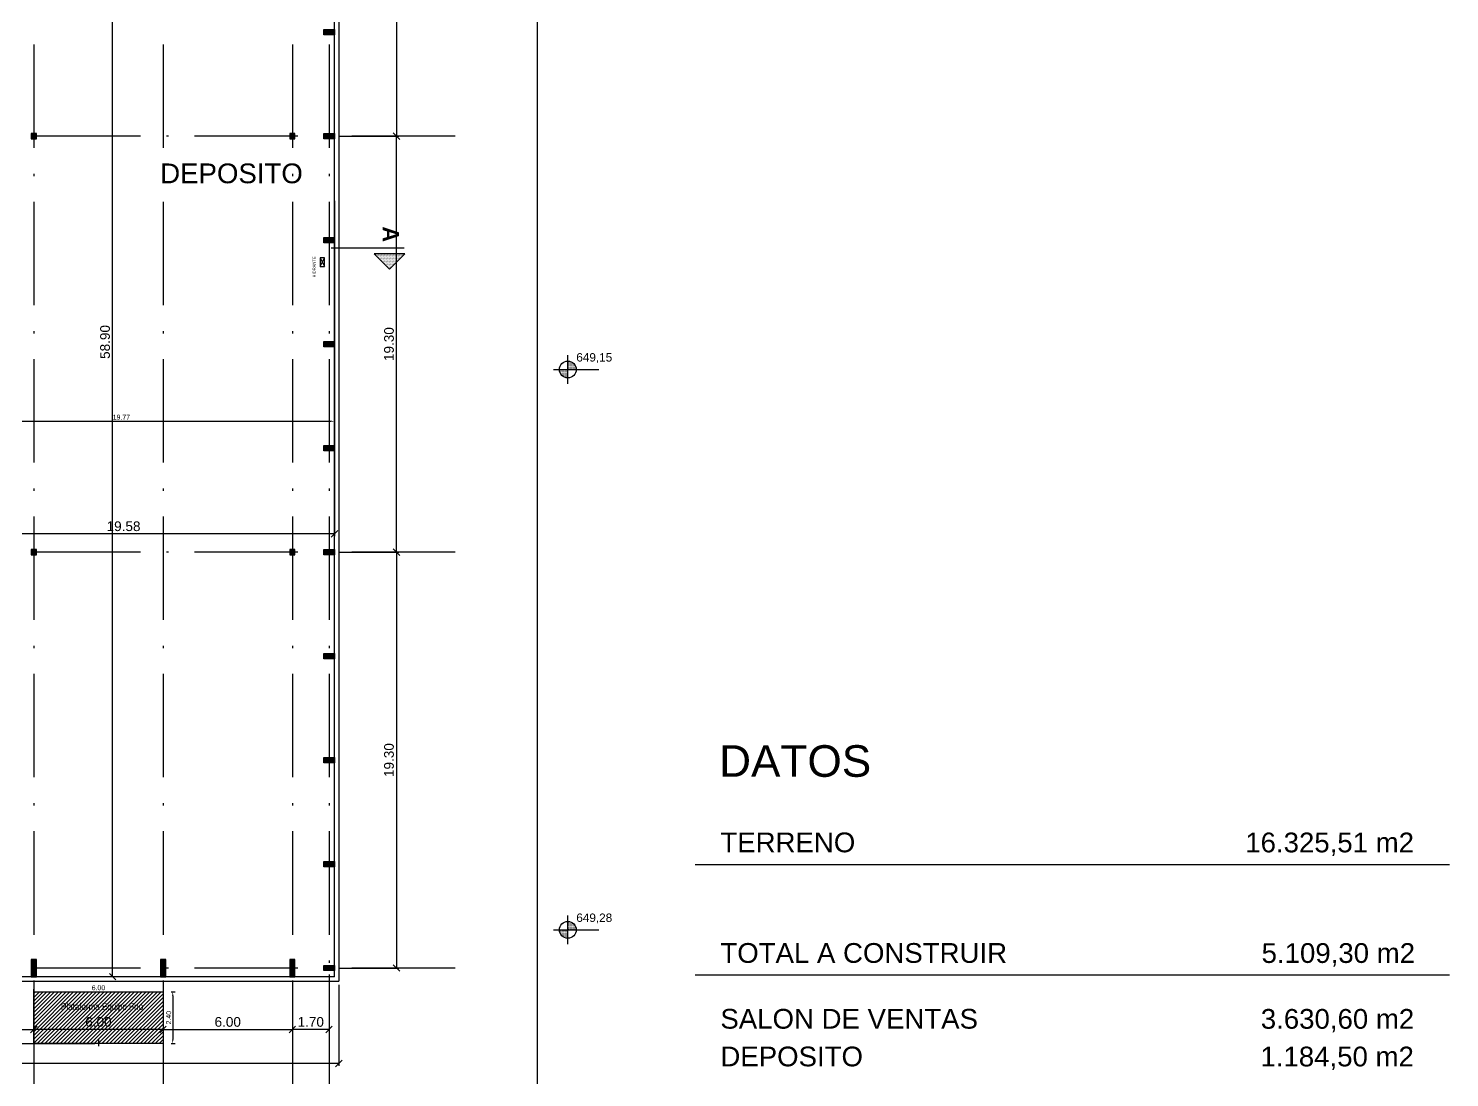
# Model space of a CAD drawing. Header units: metres. Extents: x 0 to 8715937, y -236336 to 216.
# Drawn here: x 176.4 to 242.3, y 43.3 to 92 of the extents above; entities that cross this region are included whole.
import ezdxf

# ---------------------------------------------------------------- set-up
doc = ezdxf.new("R2010")
doc.units = ezdxf.units.M
doc.header["$MEASUREMENT"] = 0
doc.header["$PDMODE"] = 3
doc.linetypes.add('ACAD_ISO10W100', pattern=[18, 12, -3, 0, -3])
for name, color, linetype in [('0-BLOCK-ARQUITECTURA', 7, 'Continuous'), ('0-BLOCK-COCHERAS', 7, 'Continuous'), ('0-BLOCK-ESTRUCTURA', 7, 'Continuous'), ('1', 7, 'Continuous'), ('AUX', 251, 'Continuous'), ('COLUMNAS', 210, 'Continuous'), ('COLUMNAS HATCH', 251, 'Continuous'), ('COTA', 7, 'Continuous'), ('COTAS INTERIORES', 2, 'Continuous'), ('EJES', 251, 'ACAD_ISO10W100'), ('FRIO', 7, 'Continuous'), ('MURO', 4, 'Continuous'), ('MURO 20 - vista', 5, 'Continuous'), ('Techo', 253, 'Continuous'), ('terreno mensura', 6, 'Continuous'), ('TEXTO', 7, 'Continuous')]:
    doc.layers.add(name, color=color, linetype=linetype)
doc.styles.add('AR', font='arial.ttf')
doc.styles.add('ARIAL', font='arial.ttf')
doc.dimstyles.new('CotaLoc0', dxfattribs={"dimtxt": 0.23, "dimasz": 0.18, "dimexe": 0.12, "dimexo": 0.37, "dimgap": 0.07, "dimtad": 1, "dimzin": 0, "dimdsep": 46, "dimtxsty": 'AR', "dimcen": 0.9, "dimclrd": 251, "dimclre": 251, "dimadec": 0, "dimazin": 0, "dimtfac": 1, "dimtofl": 0, "dimtmove": 1, "dimatfit": 3, "dimfxl": 0.18, "dimtolj": 1, "dimtzin": 0, "dimarcsym": 1})
doc.dimstyles.new('DIARCO-01', dxfattribs={"dimtxt": 0.45, "dimasz": 0.3, "dimexe": 0.1, "dimexo": 0.18, "dimgap": 0.12, "dimtad": 1, "dimzin": 0, "dimdsep": 46, "dimtxsty": 'AR', "dimblk": 'OBLIQUE', "dimcen": 0.09, "dimclrd": 52, "dimclre": 251, "dimclrt": 256, "dimadec": 0, "dimazin": 0, "dimtfac": 1, "dimtofl": 0, "dimtmove": 1, "dimatfit": 3, "dimldrblk": 'OBLIQUE', "dimfxl": 0.18, "dimtolj": 1, "dimtzin": 0, "dimarcsym": 1})

# ---------------------------------------------------------------- blocks, each defined once
blk = doc.blocks.new('DPM-COCHERAS')
at = {"layer": 'terreno mensura', "ltscale": 0.1}
blk.add_lwpolyline([(112.279, 0), (0, 0), (0, 146.67), (112.28, 144.13)], close=True, dxfattribs=at)
blk = doc.blocks.new('_Oblique')
at = {"layer": '1', "color": 0, "lineweight": -2}
blk.add_line((-0.5, -0.5), (0.5, 0.5), dxfattribs=at)
blk = doc.blocks.new('*D224')
at = {"layer": 'COTAS INTERIORES', "color": 251, "lineweight": -2, "ltscale": 0.1, "transparency": 16777216}
for p, q in [((21.88, 47.649), (21.88, 43.902)), ((103.08, 47.649), (103.08, 43.902))]:
    blk.add_line(p, q, dxfattribs=at)
at = {"layer": 'COTAS INTERIORES', "color": 52, "lineweight": -2, "ltscale": 0.1, "transparency": 16777216}
blk.add_line((103.08, 44.002), (21.88, 44.002), dxfattribs=at)
at = {"layer": 'Defpoints', "color": 0, "ltscale": 0.1, "transparency": 16777216}
for p in [(21.88, 47.829), (103.08, 47.829), (21.88, 44.002)]:
    blk.add_point(p, dxfattribs=at)
at = {"layer": 'COTAS INTERIORES', "color": 52, "lineweight": -2, "ltscale": 0.1, "transparency": 16777216, "xscale": 0.3, "yscale": 0.3, "zscale": 0.3, "rotation": 180}
blk.add_blockref('_Oblique', (21.88, 44.002), dxfattribs=at)
at = {"layer": 'COTAS INTERIORES', "color": 52, "lineweight": -2, "ltscale": 0.1, "transparency": 16777216, "xscale": 0.3, "yscale": 0.3, "zscale": 0.3}
blk.add_blockref('_Oblique', (103.08, 44.002), dxfattribs=at)
at = {"layer": 'COTAS INTERIORES', "ltscale": 0.1, "transparency": 16777216, "insert": (62.48, 44.352), "char_height": 0.45, "attachment_point": 5, "style": 'AR'}
blk.add_mtext('\\A1;81.20', dxfattribs=at)
blk = doc.blocks.new('*D225')
at = {"layer": 'COTAS INTERIORES', "color": 251, "lineweight": -2, "ltscale": 0.1, "transparency": 16777216}
for p, q in [((102.88, 84.029), (102.88, 68.477)), ((83.305, 68.978), (83.305, 68.477))]:
    blk.add_line(p, q, dxfattribs=at)
at = {"layer": 'COTAS INTERIORES', "color": 52, "lineweight": -2, "ltscale": 0.1, "transparency": 16777216}
blk.add_line((102.88, 68.577), (83.305, 68.577), dxfattribs=at)
at = {"layer": 'Defpoints', "color": 0, "ltscale": 0.1, "transparency": 16777216}
for p in [(102.88, 84.209), (83.305, 69.158), (83.305, 68.577)]:
    blk.add_point(p, dxfattribs=at)
at = {"layer": 'COTAS INTERIORES', "color": 52, "lineweight": -2, "ltscale": 0.1, "transparency": 16777216, "xscale": 0.3, "yscale": 0.3, "zscale": 0.3, "rotation": 180}
blk.add_blockref('_Oblique', (83.305, 68.577), dxfattribs=at)
at = {"layer": 'COTAS INTERIORES', "color": 52, "lineweight": -2, "ltscale": 0.1, "transparency": 16777216, "xscale": 0.3, "yscale": 0.3, "zscale": 0.3}
blk.add_blockref('_Oblique', (102.88, 68.577), dxfattribs=at)
at = {"layer": 'COTAS INTERIORES', "ltscale": 0.1, "transparency": 16777216, "insert": (93.093, 68.927), "char_height": 0.45, "attachment_point": 5, "style": 'AR'}
blk.add_mtext('\\A1;19.58', dxfattribs=at)
blk = doc.blocks.new('*D226')
at = {"layer": 'COTAS INTERIORES', "color": 251, "lineweight": -2, "ltscale": 0.1, "transparency": 16777216}
for p, q in [((95.18, 106.929), (92.487, 106.929)), ((96.18, 48.029), (92.487, 48.029))]:
    blk.add_line(p, q, dxfattribs=at)
at = {"layer": 'COTAS INTERIORES', "color": 52, "lineweight": -2, "ltscale": 0.1, "transparency": 16777216}
blk.add_line((92.587, 48.029), (92.587, 106.929), dxfattribs=at)
at = {"layer": 'Defpoints', "color": 0, "ltscale": 0.1, "transparency": 16777216}
for p in [(92.587, 106.929), (95.36, 106.929), (96.36, 48.029)]:
    blk.add_point(p, dxfattribs=at)
at = {"layer": 'COTAS INTERIORES', "color": 52, "lineweight": -2, "ltscale": 0.1, "transparency": 16777216, "xscale": 0.3, "yscale": 0.3, "zscale": 0.3}
for p, rotation in [((92.587, 106.929), 90), ((92.587, 48.029), 270)]:
    blk.add_blockref('_Oblique', p, dxfattribs=dict(at, rotation=rotation))
at = {"layer": 'COTAS INTERIORES', "ltscale": 0.1, "transparency": 16777216, "insert": (92.237, 77.479), "char_height": 0.45, "attachment_point": 5, "rotation": 90, "style": 'AR'}
blk.add_mtext('\\A1;58.90', dxfattribs=at)
blk = doc.blocks.new('CCorte')
at = {"layer": 'AUX', "ltscale": 0.21}
h = blk.add_hatch(dxfattribs=at)
h.set_pattern_fill('DOTS', color=256, scale=0.037, style=0)
h.set_pattern_definition([(0, (-1.2, 0), (0.0293687, 0.0587375), [0, -0.0587375])])
h.paths.add_polyline_path([(1.2, 0), (0, 1.2), (-1.2, 0)])
at = {"layer": 'COTA', "ltscale": 0.49}
blk.add_lwpolyline([(0, 1.2), (-1.2, 0), (1.2, 0)], close=True, dxfattribs=at)
blk = doc.blocks.new('NivP')
at = {"layer": 'AUX', "ltscale": 0.21}
h = blk.add_hatch(dxfattribs=at)
h.set_pattern_fill('DOTS', color=256, scale=0.016, style=0)
h.set_pattern_definition([(0, (-0.39, -0.39), (0.0127, 0.0254), [0, -0.0254])])
h.paths.add_polyline_path([(0, 0.39), (0, 0), (0.39, 0, 0.414214)])
h.paths.add_polyline_path([(-0.39, 0, 0.414214), (0, -0.39), (0, 0)])
at = {"layer": 'TEXTO', "ltscale": 0.21}
for points in [[(0, -0.66), (0, 0.66)], [(-0.66, 0), (1.44, 0)]]:
    blk.add_lwpolyline(points, dxfattribs=at)
blk.add_circle((0, 0), 0.39, dxfattribs=at)
blk = doc.blocks.new('COLUMNA 0.24 x 0.80')
at = {"layer": 'COLUMNAS HATCH', "ltscale": 0.1}
blk.add_hatch(color=256, dxfattribs=at).paths.add_polyline_path([(0, 0.8), (0.24, 0.8), (0.24, 0), (0, 0)])
at = {"layer": 'COLUMNAS', "ltscale": 0.1}
blk.add_lwpolyline([(0, 0.8), (0.24, 0.8), (0.24, 0), (0, 0)], close=True, dxfattribs=at)
blk = doc.blocks.new('COLUMNA 0.24 x 0.24')
at = {"layer": 'COLUMNAS HATCH', "ltscale": 0.1}
blk.add_hatch(color=256, dxfattribs=at).paths.add_polyline_path([(0, 0.24), (0.24, 0.24), (0.24, 0), (0, 0)])
at = {"layer": 'COLUMNAS', "ltscale": 0.1}
blk.add_lwpolyline([(0, 0.24), (0.24, 0.24), (0.24, 0), (0, 0)], close=True, dxfattribs=at)
blk = doc.blocks.new('*D88')
at = {"layer": 'COTAS INTERIORES', "color": 251, "lineweight": -2, "ltscale": 0.1, "transparency": 16777216}
for p, q in [((94.928, 47.85), (94.928, 45.48)), ((100.928, 47.85), (100.928, 45.48))]:
    blk.add_line(p, q, dxfattribs=at)
at = {"layer": 'COTAS INTERIORES', "color": 52, "lineweight": -2, "ltscale": 0.1, "transparency": 16777216}
blk.add_line((94.928, 45.58), (100.928, 45.58), dxfattribs=at)
at = {"layer": 'Defpoints', "color": 0, "ltscale": 0.1, "transparency": 16777216}
for p in [(94.928, 48.03), (100.928, 48.03), (100.928, 45.58)]:
    blk.add_point(p, dxfattribs=at)
at = {"layer": 'COTAS INTERIORES', "color": 52, "lineweight": -2, "ltscale": 0.1, "transparency": 16777216, "xscale": 0.3, "yscale": 0.3, "zscale": 0.3, "rotation": 180}
blk.add_blockref('_Oblique', (94.928, 45.58), dxfattribs=at)
at = {"layer": 'COTAS INTERIORES', "color": 52, "lineweight": -2, "ltscale": 0.1, "transparency": 16777216, "xscale": 0.3, "yscale": 0.3, "zscale": 0.3}
blk.add_blockref('_Oblique', (100.928, 45.58), dxfattribs=at)
at = {"layer": 'COTAS INTERIORES', "ltscale": 0.1, "transparency": 16777216, "insert": (97.928, 45.93), "char_height": 0.45, "attachment_point": 5, "style": 'AR'}
blk.add_mtext('\\A1;6.00', dxfattribs=at)
blk = doc.blocks.new('*D89')
at = {"layer": 'COTAS INTERIORES', "color": 251, "lineweight": -2, "ltscale": 0.1, "transparency": 16777216}
for p, q in [((82.928, 47.85), (82.928, 45.48)), ((88.928, 47.85), (88.928, 45.48))]:
    blk.add_line(p, q, dxfattribs=at)
at = {"layer": 'COTAS INTERIORES', "color": 52, "lineweight": -2, "ltscale": 0.1, "transparency": 16777216}
blk.add_line((82.928, 45.58), (88.928, 45.58), dxfattribs=at)
at = {"layer": 'Defpoints', "color": 0, "ltscale": 0.1, "transparency": 16777216}
for p in [(82.928, 48.03), (88.928, 48.03), (88.928, 45.58)]:
    blk.add_point(p, dxfattribs=at)
at = {"layer": 'COTAS INTERIORES', "color": 52, "lineweight": -2, "ltscale": 0.1, "transparency": 16777216, "xscale": 0.3, "yscale": 0.3, "zscale": 0.3, "rotation": 180}
blk.add_blockref('_Oblique', (82.928, 45.58), dxfattribs=at)
at = {"layer": 'COTAS INTERIORES', "color": 52, "lineweight": -2, "ltscale": 0.1, "transparency": 16777216, "xscale": 0.3, "yscale": 0.3, "zscale": 0.3}
blk.add_blockref('_Oblique', (88.928, 45.58), dxfattribs=at)
at = {"layer": 'COTAS INTERIORES', "ltscale": 0.1, "transparency": 16777216, "insert": (85.928, 45.93), "char_height": 0.45, "attachment_point": 5, "style": 'AR'}
blk.add_mtext('\\A1;6.00', dxfattribs=at)
blk = doc.blocks.new('*D90')
at = {"layer": 'COTAS INTERIORES', "color": 251, "lineweight": -2, "ltscale": 0.1, "transparency": 16777216}
for p, q in [((88.928, 47.85), (88.928, 45.48)), ((94.928, 47.85), (94.928, 45.48))]:
    blk.add_line(p, q, dxfattribs=at)
at = {"layer": 'COTAS INTERIORES', "color": 52, "lineweight": -2, "ltscale": 0.1, "transparency": 16777216}
blk.add_line((94.928, 45.58), (88.928, 45.58), dxfattribs=at)
at = {"layer": 'Defpoints', "color": 0, "ltscale": 0.1, "transparency": 16777216}
for p in [(88.928, 48.03), (94.928, 48.03), (88.928, 45.58)]:
    blk.add_point(p, dxfattribs=at)
at = {"layer": 'COTAS INTERIORES', "color": 52, "lineweight": -2, "ltscale": 0.1, "transparency": 16777216, "xscale": 0.3, "yscale": 0.3, "zscale": 0.3, "rotation": 180}
blk.add_blockref('_Oblique', (88.928, 45.58), dxfattribs=at)
at = {"layer": 'COTAS INTERIORES', "color": 52, "lineweight": -2, "ltscale": 0.1, "transparency": 16777216, "xscale": 0.3, "yscale": 0.3, "zscale": 0.3}
blk.add_blockref('_Oblique', (94.928, 45.58), dxfattribs=at)
at = {"layer": 'COTAS INTERIORES', "ltscale": 0.1, "transparency": 16777216, "insert": (91.928, 45.93), "char_height": 0.45, "attachment_point": 5, "style": 'AR'}
blk.add_mtext('\\A1;6.00', dxfattribs=at)
blk = doc.blocks.new('*D99')
at = {"layer": 'COTAS INTERIORES', "color": 251, "lineweight": -2, "ltscale": 0.1, "transparency": 16777216}
for p, q in [((103.06, 106.33), (105.86, 106.33)), ((103.06, 87.03), (105.86, 87.03))]:
    blk.add_line(p, q, dxfattribs=at)
at = {"layer": 'COTAS INTERIORES', "color": 52, "lineweight": -2, "ltscale": 0.1, "transparency": 16777216}
blk.add_line((105.76, 106.33), (105.76, 87.03), dxfattribs=at)
at = {"layer": 'Defpoints', "color": 0, "ltscale": 0.1, "transparency": 16777216}
for p in [(102.88, 106.33), (102.88, 87.03), (105.76, 87.03)]:
    blk.add_point(p, dxfattribs=at)
at = {"layer": 'COTAS INTERIORES', "color": 52, "lineweight": -2, "ltscale": 0.1, "transparency": 16777216, "xscale": 0.3, "yscale": 0.3, "zscale": 0.3}
for p, rotation in [((105.76, 106.33), 90), ((105.76, 87.03), 270)]:
    blk.add_blockref('_Oblique', p, dxfattribs=dict(at, rotation=rotation))
at = {"layer": 'COTAS INTERIORES', "ltscale": 0.1, "transparency": 16777216, "insert": (105.41, 96.68), "char_height": 0.45, "attachment_point": 5, "rotation": 90, "style": 'AR'}
blk.add_mtext('\\A1;19.30', dxfattribs=at)
blk = doc.blocks.new('*D100')
at = {"layer": 'COTAS INTERIORES', "color": 251, "lineweight": -2, "ltscale": 0.1, "transparency": 16777216}
for p, q in [((103.06, 87.03), (105.86, 87.03)), ((103.06, 67.73), (105.86, 67.73))]:
    blk.add_line(p, q, dxfattribs=at)
at = {"layer": 'COTAS INTERIORES', "color": 52, "lineweight": -2, "ltscale": 0.1, "transparency": 16777216}
blk.add_line((105.76, 67.73), (105.76, 87.03), dxfattribs=at)
at = {"layer": 'Defpoints', "color": 0, "ltscale": 0.1, "transparency": 16777216}
for p in [(102.88, 87.03), (105.76, 87.03), (102.88, 67.73)]:
    blk.add_point(p, dxfattribs=at)
at = {"layer": 'COTAS INTERIORES', "color": 52, "lineweight": -2, "ltscale": 0.1, "transparency": 16777216, "xscale": 0.3, "yscale": 0.3, "zscale": 0.3}
for p, rotation in [((105.76, 87.03), 90), ((105.76, 67.73), 270)]:
    blk.add_blockref('_Oblique', p, dxfattribs=dict(at, rotation=rotation))
at = {"layer": 'COTAS INTERIORES', "ltscale": 0.1, "transparency": 16777216, "insert": (105.41, 77.38), "char_height": 0.45, "attachment_point": 5, "rotation": 90, "style": 'AR'}
blk.add_mtext('\\A1;19.30', dxfattribs=at)
blk = doc.blocks.new('*D101')
at = {"layer": 'COTAS INTERIORES', "color": 251, "lineweight": -2, "ltscale": 0.1, "transparency": 16777216}
for p, q in [((103.06, 67.73), (105.86, 67.73)), ((103.06, 48.43), (105.86, 48.43))]:
    blk.add_line(p, q, dxfattribs=at)
at = {"layer": 'COTAS INTERIORES', "color": 52, "lineweight": -2, "ltscale": 0.1, "transparency": 16777216}
blk.add_line((105.76, 67.73), (105.76, 48.43), dxfattribs=at)
at = {"layer": 'Defpoints', "color": 0, "ltscale": 0.1, "transparency": 16777216}
for p in [(102.88, 67.73), (102.88, 48.43), (105.76, 48.43)]:
    blk.add_point(p, dxfattribs=at)
at = {"layer": 'COTAS INTERIORES', "color": 52, "lineweight": -2, "ltscale": 0.1, "transparency": 16777216, "xscale": 0.3, "yscale": 0.3, "zscale": 0.3}
for p, rotation in [((105.76, 67.73), 90), ((105.76, 48.43), 270)]:
    blk.add_blockref('_Oblique', p, dxfattribs=dict(at, rotation=rotation))
at = {"layer": 'COTAS INTERIORES', "ltscale": 0.1, "transparency": 16777216, "insert": (105.41, 58.08), "char_height": 0.45, "attachment_point": 5, "rotation": 90, "style": 'AR'}
blk.add_mtext('\\A1;19.30', dxfattribs=at)
blk = doc.blocks.new('COLUMNA 0.24 x 0.50')
at = {"layer": 'COLUMNAS HATCH', "ltscale": 0.1}
blk.add_hatch(color=256, dxfattribs=at).paths.add_polyline_path([(0.5, 0), (0.5, -0.24), (0, -0.24), (0, 0)])
at = {"layer": 'COLUMNAS', "ltscale": 0.1}
blk.add_lwpolyline([(0.5, 0), (0.5, -0.24), (0, -0.24), (0, 0)], close=True, dxfattribs=at)
blk = doc.blocks.new('*D102')
at = {"layer": 'COTAS INTERIORES', "color": 251, "lineweight": -2, "ltscale": 0.1, "transparency": 16777216}
for p, q in [((100.928, 47.85), (100.928, 45.48)), ((102.63, 48.13), (102.63, 45.48))]:
    blk.add_line(p, q, dxfattribs=at)
at = {"layer": 'COTAS INTERIORES', "color": 52, "lineweight": -2, "ltscale": 0.1, "transparency": 16777216}
blk.add_line((102.63, 45.58), (100.928, 45.58), dxfattribs=at)
at = {"layer": 'Defpoints', "color": 0, "ltscale": 0.1, "transparency": 16777216}
for p in [(102.63, 48.31), (100.928, 48.03), (100.928, 45.58)]:
    blk.add_point(p, dxfattribs=at)
at = {"layer": 'COTAS INTERIORES', "color": 52, "lineweight": -2, "ltscale": 0.1, "transparency": 16777216, "xscale": 0.3, "yscale": 0.3, "zscale": 0.3, "rotation": 180}
blk.add_blockref('_Oblique', (100.928, 45.58), dxfattribs=at)
at = {"layer": 'COTAS INTERIORES', "color": 52, "lineweight": -2, "ltscale": 0.1, "transparency": 16777216, "xscale": 0.3, "yscale": 0.3, "zscale": 0.3}
blk.add_blockref('_Oblique', (102.63, 45.58), dxfattribs=at)
at = {"layer": 'COTAS INTERIORES', "ltscale": 0.1, "transparency": 16777216, "insert": (101.779, 45.93), "char_height": 0.45, "attachment_point": 5, "style": 'AR'}
blk.add_mtext('\\A1;1.70', dxfattribs=at)
blk = doc.blocks.new('*D147')
at = {"layer": 'COTAS INTERIORES', "color": 251, "lineweight": -2, "ltscale": 0.1, "transparency": 16777216}
for p, q in [((176.648, 47.329), (176.648, 47.449)), ((176.828, 47.329), (182.468, 47.329)), ((182.648, 47.329), (182.648, 47.209))]:
    blk.add_line(p, q, dxfattribs=at)
at = {"layer": 'COTAS INTERIORES', "color": 251, "ltscale": 0.1, "transparency": 16777216}
for points in [[(176.828, 47.359), (176.828, 47.299), (176.648, 47.329)], [(182.468, 47.359), (182.468, 47.299), (182.648, 47.329)]]:
    blk.add_solid(points, dxfattribs=at)
at = {"layer": 'Defpoints', "color": 0, "ltscale": 0.1, "transparency": 16777216}
for p in [(176.648, 47.329), (182.648, 47.329), (182.648, 47.329)]:
    blk.add_point(p, dxfattribs=at)
at = {"layer": 'COTAS INTERIORES', "color": 0, "ltscale": 0.1, "transparency": 16777216, "insert": (179.648, 47.517), "char_height": 0.23, "attachment_point": 5, "style": 'AR'}
blk.add_mtext('\\A1;6.00', dxfattribs=at)
blk = doc.blocks.new('*D148')
at = {"layer": 'COTAS INTERIORES', "color": 251, "lineweight": -2, "ltscale": 0.1, "transparency": 16777216}
for p, q in [((183.018, 47.329), (183.215, 47.329)), ((183.095, 47.149), (183.095, 45.109)), ((183.018, 44.929), (183.215, 44.929))]:
    blk.add_line(p, q, dxfattribs=at)
at = {"layer": 'COTAS INTERIORES', "color": 251, "ltscale": 0.1, "transparency": 16777216}
for points in [[(183.065, 47.149), (183.125, 47.149), (183.095, 47.329)], [(183.065, 45.109), (183.125, 45.109), (183.095, 44.929)]]:
    blk.add_solid(points, dxfattribs=at)
at = {"layer": 'Defpoints', "color": 0, "ltscale": 0.1, "transparency": 16777216}
for p in [(182.648, 47.329), (182.648, 44.929), (183.095, 44.929)]:
    blk.add_point(p, dxfattribs=at)
at = {"layer": 'COTAS INTERIORES', "color": 0, "ltscale": 0.1, "transparency": 16777216, "insert": (182.907, 46.129), "char_height": 0.23, "attachment_point": 5, "rotation": 90, "style": 'AR'}
blk.add_mtext('\\A1;2.40', dxfattribs=at)
blk = doc.blocks.new('*D155')
at = {"layer": 'COTAS INTERIORES', "color": 251, "lineweight": -2, "ltscale": 0.1, "transparency": 16777216}
for p, q in [((170.94, 45.109), (170.94, 44.809)), ((171.12, 44.929), (179.474, 44.929)), ((179.654, 45.109), (179.654, 44.809))]:
    blk.add_line(p, q, dxfattribs=at)
at = {"layer": 'COTAS INTERIORES', "color": 251, "ltscale": 0.1, "transparency": 16777216}
for points in [[(171.12, 44.959), (171.12, 44.899), (170.94, 44.929)], [(179.474, 44.959), (179.474, 44.899), (179.654, 44.929)]]:
    blk.add_solid(points, dxfattribs=at)
at = {"layer": 'Defpoints', "color": 0, "ltscale": 0.1, "transparency": 16777216}
for p in [(170.94, 47.829), (179.654, 47.829), (179.654, 44.929)]:
    blk.add_point(p, dxfattribs=at)
at = {"layer": 'COTAS INTERIORES', "color": 0, "ltscale": 0.1, "transparency": 16777216, "insert": (175.297, 45.117), "char_height": 0.23, "attachment_point": 5, "style": 'AR'}
blk.add_mtext('\\A1;8.71', dxfattribs=at)
blk = doc.blocks.new('*D156')
at = {"layer": 'COTAS INTERIORES', "color": 251, "lineweight": -2, "ltscale": 0.1, "transparency": 16777216}
for p, q in [((170.825, 73.622), (170.825, 73.922)), ((190.6, 73.622), (190.6, 73.922)), ((171.005, 73.802), (190.42, 73.802))]:
    blk.add_line(p, q, dxfattribs=at)
at = {"layer": 'COTAS INTERIORES', "color": 251, "ltscale": 0.1, "transparency": 16777216}
for points in [[(171.005, 73.832), (171.005, 73.772), (170.825, 73.802)], [(190.42, 73.832), (190.42, 73.772), (190.6, 73.802)]]:
    blk.add_solid(points, dxfattribs=at)
at = {"layer": 'Defpoints', "color": 0, "ltscale": 0.1, "transparency": 16777216}
for p in [(190.6, 73.802), (170.825, 72.128), (190.6, 72.128)]:
    blk.add_point(p, dxfattribs=at)
at = {"layer": 'COTAS INTERIORES', "color": 0, "ltscale": 0.1, "transparency": 16777216, "insert": (180.713, 73.989), "char_height": 0.23, "attachment_point": 5, "style": 'AR'}
blk.add_mtext('\\A1;19.77', dxfattribs=at)
blk = doc.blocks.new('DPM-ARQUITECTURA')
for p, q in [((102.21, 80.977), (102.41, 81.377)), ((102.21, 81.377), (102.41, 80.977))]:
    blk.add_line(p, q)
blk.add_lwpolyline([(102.21, 80.977), (102.41, 80.977), (102.41, 81.377), (102.21, 81.377)], close=True)
at = {"layer": 'MURO', "ltscale": 0.1}
for p, q in [((102.88, 48.029), (102.88, 96.792)), ((103.08, 96.792), (103.08, 47.829)), ((85.835, 47.829), (103.08, 47.829)), ((102.88, 48.029), (87.505, 48.029))]:
    blk.add_line(p, q, dxfattribs=at)
at = {"layer": 'Techo'}
blk.add_line((106.111, 81.826), (102.729, 81.826), dxfattribs=at)
at = {"layer": 'terreno mensura', "ltscale": 0.1}
blk.add_lwpolyline([(112.279, 0), (0, 0), (0, 146.67), (112.28, 144.13)], close=True, dxfattribs=at)
for p in [(113.709, 76.202), (113.709, 50.202)]:
    blk.add_blockref('NivP', p)
at = {"layer": 'Techo', "xscale": 0.5925000000000011, "yscale": 0.5925000000000011, "zscale": 0.5925000000000011, "rotation": 180}
blk.add_blockref('CCorte', (105.434, 81.574), dxfattribs=at)
at = {"ltscale": 0.49, "char_height": 0.39, "width": 2.83425, "attachment_point": 1, "style": 'AR'}
for s, insert in [('649,15', (114.099, 76.961)), ('649,28', (114.099, 50.961))]:
    blk.add_mtext(s, dxfattribs=dict(at, insert=insert))
at = {"layer": 'TEXTO', "style": 'ARIAL'}
blk.add_text('DEPOSITO', height=0.9165, dxfattribs=at).set_placement((94.795, 84.844))
blk.add_text('HIDRANTE', height=0.1375, rotation=89.98474, dxfattribs=at).set_placement((102.005, 80.471))
at = {"layer": 'TEXTO', "insert": (105.123, 82.118), "char_height": 0.74655, "width": 0.73137, "attachment_point": 9, "rotation": 270, "style": 'AR'}
blk.add_mtext('{\\fCentury Gothic|b1|i0|c0|p34;A}', dxfattribs=at)
at = {"layer": 'COTAS INTERIORES', "ltscale": 0.1}
for base, p1, p2, angle, picture, middle in [((92.587, 106.929), (96.36, 48.029), (95.36, 106.929), 270, '*D226', (92.237, 77.479)), ((83.30511, 68.57693), (102.88012, 84.20855), (83.30511, 69.1584), 180, '*D225', (93.09261, 68.92669))]:
    dim = blk.add_linear_dim(base=base, p1=p1, p2=p2, angle=angle, dimstyle='DIARCO-01', dxfattribs=at)
    dim.commit()
    dim.dimension.update_dxf_attribs({"geometry": picture, "text_midpoint": middle})
dim = blk.add_linear_dim(base=(21.88, 44.002), p1=(103.08, 47.829), p2=(21.88, 47.829), dimstyle='DIARCO-01', dxfattribs=at)
dim.commit()
dim.dimension.update_dxf_attribs({"geometry": '*D224', "text_midpoint": (62.48, 44.352)})
blk = doc.blocks.new('DPM-ESTRUCTURA')
at = {"layer": 'EJES', "ltscale": 0.4}
for p, q in [((88.928, 113.18), (88.928, 41.58)), ((94.928, 113.18), (94.928, 41.58)), ((100.928, 113.18), (100.928, 41.58)), ((102.63, 113.18), (102.63, 41.58)), ((108.48, 87.03), (16.48, 87.03)), ((108.48, 67.73), (16.48, 67.73)), ((108.48, 48.43), (16.48, 48.43))]:
    blk.add_line(p, q, dxfattribs=at)
at = {"layer": 'terreno mensura', "ltscale": 0.1}
blk.add_lwpolyline([(112.279, 0), (0, 0), (0, 146.67), (112.28, 144.13)], close=True, dxfattribs=at)
at = {"layer": 'COLUMNAS'}
for p in [(102.38, 91.975), (102.38, 87.15), (102.38, 82.325), (102.38, 77.5), (102.38, 72.675), (102.38, 67.85), (102.38, 63.025), (102.38, 58.2), (102.38, 53.375), (102.38, 48.55)]:
    blk.add_blockref('COLUMNA 0.24 x 0.50', p, dxfattribs=at)
at = {"layer": 'COLUMNAS', "xscale": -1}
for name, p in [('COLUMNA 0.24 x 0.24', (89.048, 86.91)), ('COLUMNA 0.24 x 0.24', (101.048, 86.91)), ('COLUMNA 0.24 x 0.24', (89.048, 67.61)), ('COLUMNA 0.24 x 0.24', (101.048, 67.61)), ('COLUMNA 0.24 x 0.80', (89.048, 48.03)), ('COLUMNA 0.24 x 0.80', (95.048, 48.03)), ('COLUMNA 0.24 x 0.80', (101.048, 48.03))]:
    blk.add_blockref(name, p, dxfattribs=at)
at = {"layer": 'COTAS INTERIORES', "ltscale": 0.1}
for base, p1, p2, angle, picture, middle in [((105.76, 87.03), (102.88, 106.33), (102.88, 87.03), 90, '*D99', (105.41, 96.68)), ((105.76, 87.03), (102.88, 67.73), (102.88, 87.03), 270, '*D100', (105.41, 77.38)), ((105.76, 48.43), (102.88, 67.73), (102.88, 48.43), 90, '*D101', (105.41, 58.08)), ((88.928, 45.58), (82.928, 48.03), (88.928, 48.03), 180, '*D89', (85.928, 45.93)), ((100.928, 45.58), (94.928, 48.03), (100.928, 48.03), 180, '*D88', (97.928, 45.93))]:
    dim = blk.add_linear_dim(base=base, p1=p1, p2=p2, angle=angle, dimstyle='DIARCO-01', dxfattribs=at)
    dim.commit()
    dim.dimension.update_dxf_attribs({"geometry": picture, "text_midpoint": middle})
for base, p1, p2, picture, middle in [((100.928, 45.58), (102.63, 48.31), (100.928, 48.03), '*D102', (101.779, 45.93)), ((88.928, 45.58), (94.928, 48.03), (88.928, 48.03), '*D90', (91.928, 45.93))]:
    dim = blk.add_linear_dim(base=base, p1=p1, p2=p2, dimstyle='DIARCO-01', dxfattribs=at)
    dim.commit()
    dim.dimension.update_dxf_attribs({"geometry": picture, "text_midpoint": middle})

msp = doc.modelspace()

# ---------------------------------------------------------------- hatches: boundary and pattern name
at = {"layer": 'MURO 20 - vista', "ltscale": 0.1}
h = msp.add_hatch(dxfattribs=at)
h.set_pattern_fill('ANSI31', color=0)
h.paths.add_polyline_path([(182.648, 47.329), (176.648, 47.329), (176.648, 44.929), (182.648, 44.929)])
h.paths.add_polyline_path([(178.927, 45.463), (180.375, 45.463), (180.375, 46.39), (178.927, 46.39)], flags=24)

# ---------------------------------------------------------------- linework, layer by layer
at = {"ltscale": 0.1}
for p, q in [((207.335, 53.233), (242.335, 53.233)), ((207.335, 48.113), (242.335, 48.113))]:
    msp.add_line(p, q, dxfattribs=at)
at = {"layer": 'FRIO', "ltscale": 0.1}
for p, q in [((176.648, 47.329), (182.648, 47.329)), ((176.648, 44.929), (176.648, 47.329)), ((182.648, 47.329), (182.648, 44.929)), ((182.648, 44.929), (176.648, 44.929))]:
    msp.add_line(p, q, dxfattribs=at)

# ---------------------------------------------------------------- block references
at = {"layer": '0-BLOCK-ARQUITECTURA'}
msp.add_blockref('DPM-ARQUITECTURA', (87.72, 0), dxfattribs=at)
at = {"layer": '0-BLOCK-COCHERAS'}
msp.add_blockref('DPM-COCHERAS', (87.72, 0), dxfattribs=at)
at = {"layer": '0-BLOCK-ESTRUCTURA', "ltscale": 0.1}
msp.add_blockref('DPM-ESTRUCTURA', (87.72, 0), dxfattribs=at)

# ---------------------------------------------------------------- texts
at = {"layer": 'TEXTO', "style": 'ARIAL'}
for s, height, p in [('DATOS', 1.4664, (208.446, 57.304)), ('TERRENO', 0.9165, (208.504, 53.803)), ('16.325,51 m2', 0.91653, (232.856, 53.8)), ('TOTAL A CONSTRUIR ', 0.91653, (208.504, 48.673)), ('5.109,30 m2', 0.91653, (233.615, 48.669)), ('SALON DE VENTAS ', 0.91653, (208.504, 45.619)), ('3.630,60 m2', 0.91653, (233.577, 45.615)), ('DEPOSITO', 0.9165, (208.504, 43.871)), ('1.184,50 m2', 0.91653, (233.562, 43.868))]:
    msp.add_text(s, height=height, dxfattribs=at).set_placement(p)
at = {"layer": 'TEXTO', "ltscale": 0.1, "insert": (177.912, 46.807), "char_height": 0.32417, "attachment_point": 1, "style": 'AR'}
msp.add_mtext_dynamic_manual_height_columns('{\\fArial Narrow|b0|i0|c0|p34;Plataforma Equipo Frío}', width=4.08123, gutter_width=12.5, heights=[0], dxfattribs=at)

# ---------------------------------------------------------------- dimensions: what is measured, and where the dimension line sits
at = {"layer": 'COTAS INTERIORES', "ltscale": 0.1}
for base, p1, p2, picture, middle in [((190.600115551, 73.801676875), (170.825115552, 72.128403113), (190.600115551, 72.128403113), '*D156', (180.712615552, 73.989108662)), ((179.654, 44.929), (170.94, 47.829), (179.654, 47.829), '*D155', (175.297, 45.117)), ((182.648, 47.329), (176.648, 47.329), (182.648, 47.329), '*D147', (179.648, 47.517))]:
    dim = msp.add_linear_dim(base=base, p1=p1, p2=p2, dimstyle='CotaLoc0', override={"dimfxlon": 1}, dxfattribs=at)
    dim.commit()
    dim.dimension.update_dxf_attribs({"geometry": picture, "text_midpoint": middle})
dim = msp.add_linear_dim(base=(183.095, 44.929), p1=(182.648, 47.329), p2=(182.648, 44.929), angle=90, dimstyle='CotaLoc0', override={"dimfxlon": 1}, dxfattribs=at)
dim.commit()
dim.dimension.update_dxf_attribs({"geometry": '*D148', "text_midpoint": (182.907, 46.129)})

doc.saveas('drawing.dxf')
